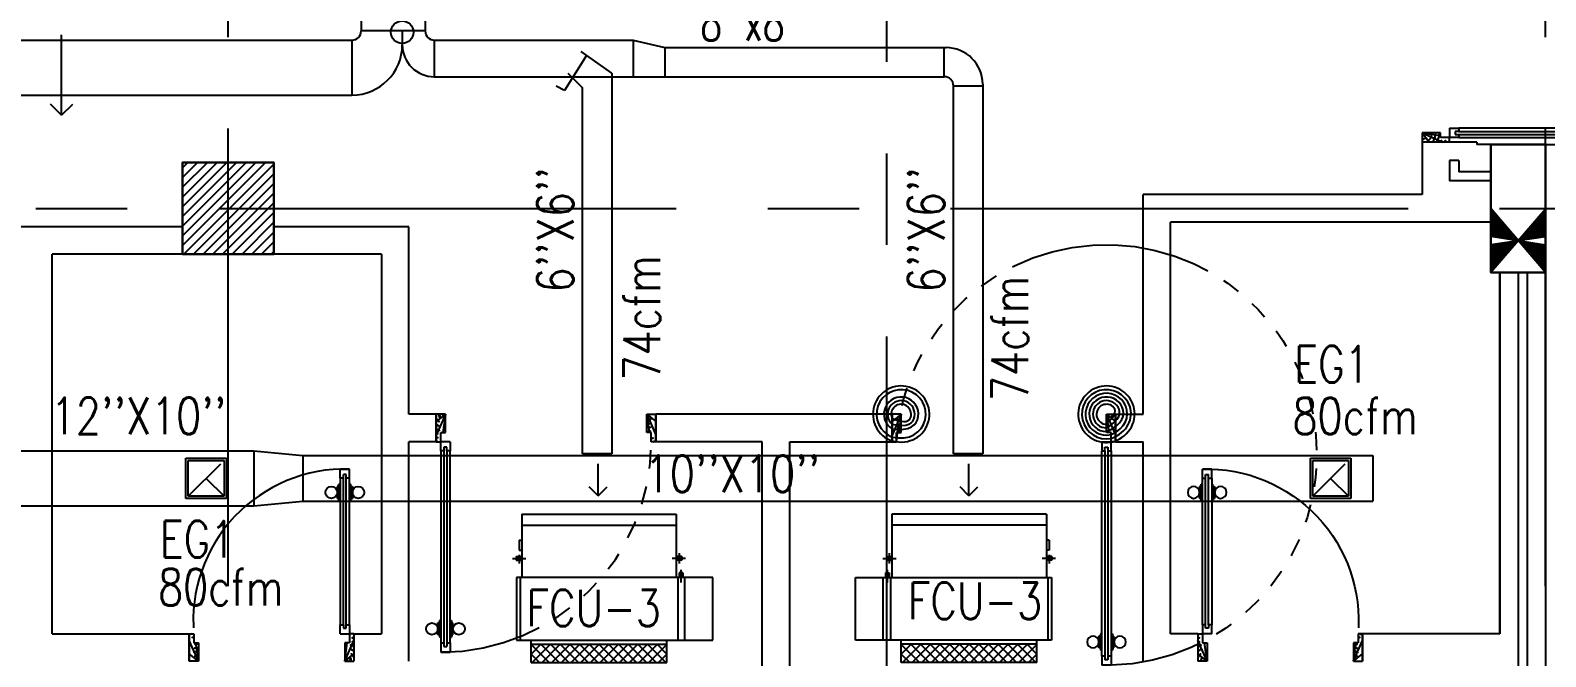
# Model space of a CAD drawing. Extents: x 417866029 to 417866302, y 43498040 to 43498122.
# Drawn here: x 417866064.45 to 417866072.73, y 43498051.44 to 43498054.86 of the extents above; entities that cross this region are included whole.
import ezdxf

# ---------------------------------------------------------------- set-up
doc = ezdxf.new("R2010")
doc.units = 0
doc.header["$MEASUREMENT"] = 0
doc.linetypes.add('CENTERX2', pattern=[4, 2.5, -0.5, 0.5, -0.5])
doc.linetypes.add('HIDDEN', pattern=[0.375, 0.25, -0.125])
doc.layers.get('0').update_dxf_attribs({"linetype": 'CONTINUOUS'})
for name, color, linetype in [('AXES', 11, 'CENTERX2'), ('COL', 7, 'CONTINUOUS'), ('DOOR', 9, 'CONTINUOUS'), ('DUCT', 6, 'CONTINUOUS'), ('EXDUCT', 10, 'CONTINUOUS'), ('FCU', 6, 'CONTINUOUS'), ('HAT', 11, 'CONTINUOUS'), ('INSUL', 9, 'CONTINUOUS'), ('M-EGU.', 2, 'CONTINUOUS'), ('M-TEXT', 2, 'CONTINUOUS'), ('ROOF', 7, 'CONTINUOUS'), ('WALL', 9, 'CONTINUOUS')]:
    doc.layers.add(name, color=color, linetype=linetype)
doc.styles.add('ROMANS', font='ROMANS.shx', dxfattribs={"width": 0.6})

# ---------------------------------------------------------------- blocks, each defined once
blk = doc.blocks.new('A$C07F05D95')
at = {"layer": 'DOOR', "color": 0, "linetype": 'ByBlock'}
for p, q in [((105.9308464371134, 1372.268581244367), (55.93084643711336, 1372.268581244367)), ((55.93084643711336, 1222.268581244367), (55.93084643711336, 1372.268581244367)), ((105.9308464371134, 1272.268581244367), (105.9308464371134, 1372.268581244367)), ((1227.930846437113, 1272.268581244367), (1227.930846437113, 1372.268581244367)), ((1227.930846437113, 1372.268581244367), (1277.930846437113, 1372.268581244367)), ((1277.930846437113, 1372.268581244367), (1277.930846437113, 1222.268581244367)), ((1277.930846437113, 1222.268581244367), (1277.930846437113, 1372.268581244367)), ((1277.930846437113, 1222.268581244367), (1277.930846437113, 1372.268581244367)), ((80.93084643711336, 1272.268581244367), (105.9308464371134, 1272.268581244367)), ((80.93084643711336, 1222.268581244367), (80.93084643711336, 1272.268581244367)), ((1252.930846437113, 1272.268581244367), (1227.930846437113, 1272.268581244367)), ((1252.930846437113, 1222.268581244367), (1252.930846437113, 1272.268581244367)), ((55.93084643711336, 1222.268581244367), (80.93084643711336, 1222.268581244367)), ((130.9308464371134, 1222.268581244367), (80.93084643711336, 1222.268581244367)), ((80.93084643711336, 1172.268581244367), (80.93084643711336, 1222.268581244367)), ((97.93084643711336, 1172.268581244367), (80.93084643711336, 1172.268581244367)), ((113.9308464371134, 1192.268581244367), (97.93084643711336, 1192.268581244367)), ((97.93084643711336, 1192.268581244367), (97.93084643711336, 1172.268581244367)), ((113.9308464371134, 1172.268581244367), (113.9308464371134, 1192.268581244367)), ((130.9308464371134, 1172.268581244367), (113.9308464371134, 1172.268581244367)), ((130.9308464371134, 1222.268581244367), (130.9308464371134, 1172.268581244367)), ((1277.930846437113, 1222.268581244367), (1252.930846437113, 1222.268581244367)), ((80.93084643711336, 172.6261240229651), (73.73084643707261, 172.6261240229651)), ((73.73084643707261, 172.6261240229651), (73.73084643707261, 82.62612402296509)), ((130.9308464371134, 172.6261240229651), (138.1308464371541, 172.6261240229651)), ((138.1308464371541, 172.6261240229651), (138.1308464371541, 82.62612402296509)), ((73.73084643707261, 160.0261240229593), (64.73084643707261, 160.0261240229593)), ((64.73084643707261, 95.22612402297091), (64.73084643707261, 160.0261240229593)), ((73.73084643707261, 95.22612402297091), (64.73084643707261, 95.22612402297091)), ((73.73084643707261, 95.22612402297091), (73.73084643707261, 160.0261240229593)), ((138.1308464371541, 160.0261240229593), (147.1308464371541, 160.0261240229593)), ((138.1308464371541, 95.22612402297091), (138.1308464371541, 160.0261240229593)), ((138.1308464371541, 95.22612402297091), (147.1308464371541, 95.22612402297091)), ((147.1308464371541, 95.22612402297091), (147.1308464371541, 160.0261240229593)), ((80.93084643711336, 82.62612402296509), (73.73084643707261, 82.62612402296509)), ((80.93084643711336, 50.26858124436694), (97.93084643708426, 50.26858124436694)), ((80.93084643711336, 50.26858124436694), (80.93084643711336, 0.268581244366942)), ((80.93084643711336, 0.268581244366942), (130.9308464371134, 0.268581244366942)), ((130.9308464371134, 0.268581244366942), (80.93084643711336, 0.268581244366942)), ((130.9308464371134, 0.268581244366942), (80.93084643711336, 0.268581244366942)), ((97.93084643708426, 50.26858124436694), (97.93084643708426, 30.26858124436694)), ((97.93084643711336, 30.26858124436694), (113.9308464371134, 30.26858124436694)), ((113.9308464371134, 50.26858124436694), (130.9308464371134, 50.26858124436694)), ((113.9308464371134, 50.26858124436694), (113.9308464371134, 30.26858124436694)), ((130.9308464371134, 82.62612402296509), (138.1308464371541, 82.62612402296509)), ((130.9308464371134, 50.26858124436694), (130.9308464365895, 0.2685812443378381))]:
    blk.add_line(p, q, dxfattribs=at)
at = {"layer": 'DOOR', "linetype": 'ByBlock'}
for p, q in [((55.93084643711336, 1372.268581244367), (55.93084643711336, 1222.268581244367)), ((80.93084643711336, 1172.268581244367), (80.93084643711336, 50.26858124436694)), ((97.93084643711336, 1172.268581244367), (97.93084643708426, 50.26858124436694)), ((113.9308464371134, 1172.268581244367), (113.9308464371134, 50.26858124436694)), ((130.9308464371134, 50.26858124436694), (130.9308464371134, 1172.268581244367))]:
    blk.add_line(p, q, dxfattribs=at)
at = {"layer": 'DOOR', "color": 9, "linetype": 'ByBlock'}
for p, q in [((105.9308464371134, 1372.268581244367), (55.93084643711336, 1332.122846928512)), ((105.9308464371134, 1372.268581244367), (55.93084643711336, 1258.558651251922)), ((105.9308464371134, 1372.268581244367), (92.57356039361912, 1272.268581244367)), ((1227.930846437113, 1372.268581244367), (1277.930846437113, 1332.122846928512)), ((1227.930846437113, 1372.268581244367), (1277.930846437113, 1258.558651251922)), ((1227.930846437113, 1372.268581244367), (1241.288132480608, 1272.268581244367))]:
    blk.add_line(p, q, dxfattribs=at)
at = {"layer": 'DOOR', "color": 0, "linetype": 'ByBlock'}
for centre in [(32.39990222209599, 127.6261240229651), (179.4617906520725, 127.6261240229651)]:
    blk.add_circle(centre, 32.39999999998526, dxfattribs=at)
at = {"layer": 'DOOR', "color": 9, "linetype": 'ByBlock'}
for centre, radius, start, end in [((105.9308464371134, 1372.268581244367), 54.40195781277725, 203.2073828919768, 270), ((105.9308464371134, 1372.268581244367), 34.40195781277725, 180, 270), ((105.9308464371134, 1372.268581244367), 14.40195781277725, 180, 270), ((1227.930846437113, 1372.268581244367), 14.40195781277725, 270, 0), ((1227.930846437113, 1372.268581244367), 34.40195781277725, 270, 0), ((1227.930846437113, 1372.268581244367), 54.40195781277725, 270, 336.7926171080232), ((105.9308464371134, 1372.268581244367), 74.40195781277725, 227.776426416831, 270), ((105.9308464371134, 1372.268581244367), 94.40195781277725, 238.0181880330829, 270), ((105.9308464371134, 1372.268581244367), 114.4019578127773, 244.083841882062, 257.3774258712913), ((105.9308464371134, 1372.268581244367), 134.4019578127773, 248.1598493930306, 259.2800236451594), ((1227.930846437113, 1372.268581244367), 74.40195781277725, 270, 312.223573583169), ((1227.930846437113, 1372.268581244367), 94.40195781277725, 270, 301.9818119669171), ((1227.930846437113, 1372.268581244367), 134.4019578127773, 280.7199763548406, 291.8401506069695), ((105.9308464371134, 1372.268581244367), 154.4019578127773, 251.1052885492919, 256.2857707775487), ((1227.930846437113, 1372.268581244367), 154.4019578127773, 283.7142292224514, 288.894711450708)]:
    blk.add_arc(centre, radius, start, end, dxfattribs=at)
at = {"layer": 'DOOR', "linetype": 'HIDDEN', "ltscale": 0.5}
blk.add_arc((105.9308464371061, 1149.314407758284), 1149.31775912019, 268.7536019025179, 3.639357611697154, dxfattribs=at)
blk = doc.blocks.new('DOOR90')
at = {"layer": 'DOOR', "color": 7, "linetype": 'ByBlock'}
for p, q in [((-150, 0), (0, 0)), ((-150, 0), (-150, -25)), ((0, -50), (-113.7099299924448, 0)), ((0, -50), (-40.1457343158545, 0)), ((0, -50), (0, 0)), ((-1000, -25), (-1050, -25)), ((-1050, -75), (-1050, -25)), ((-1050, -25), (-1050, -75)), ((-1000, -75), (-1050, -74.99999999947613)), ((-1000, -41.9999999999709), (-1020, -41.9999999999709)), ((-1020, -42), (-1020, -58)), ((-1000, -58), (-1020, -58)), ((-1000, -25), (-1000, -41.9999999999709)), ((-1000, -58), (-1000, -75)), ((-877.6424572214019, -17.79999999995925), (-967.6424572214019, -17.79999999995925)), ((-967.6424572214019, -25), (-967.6424572214019, -17.79999999995925)), ((-967.6424572214019, -75), (-967.6424572214019, -82.20000000004075)), ((-877.6424572214019, -82.20000000004075), (-967.6424572214019, -82.20000000004075)), ((-955.0424572214251, -8.799999999959255), (-890.2424572213786, -8.799999999959255)), ((-955.0424572214251, -17.79999999995925), (-955.0424572214251, -8.799999999959255)), ((-955.0424572214251, -17.79999999995925), (-890.2424572213786, -17.79999999995925)), ((-955.0424572214251, -82.20000000004075), (-890.2424572213786, -82.20000000004075)), ((-955.0424572214251, -82.20000000004075), (-955.0424572214251, -91.20000000004075)), ((-890.2424572213786, -17.79999999995925), (-890.2424572213786, -8.799999999959255)), ((-890.2424572213786, -82.20000000004075), (-890.2424572213786, -91.20000000004075)), ((-877.6424572214019, -25), (-877.6424572214019, -17.79999999995925)), ((-877.6424572214019, -75), (-877.6424572214019, -82.20000000004075)), ((-200, -25), (-150, -25)), ((-200, -42), (-200, -25)), ((-180, -42), (-200, -42)), ((-200, -58), (-180, -58)), ((-200, -75), (-200, -58)), ((-150, -75), (-200, -75)), ((-180, -58), (-180, -42)), ((-150, -25), (-100, -25)), ((-150, -75), (-150, -25)), ((-100, -25), (-100, -50)), ((0, -50), (-100, -36.64271395650576)), ((-100, -50), (0, -50)), ((-955.0424572214251, -91.20000000004075), (-890.2424572213786, -91.20000000004075)), ((-150, -875), (-100, -875)), ((-150, -900), (-150, -875)), ((-150, -900), (0, -900)), ((0, -900), (-150, -900)), ((0, -850), (-113.7099299924448, -900)), ((-100, -875), (-100, -850)), ((0, -850), (-100, -863.3572860434942)), ((-100, -850), (0, -850)), ((0, -850), (-40.1457343158545, -900)), ((0, -850), (0, -900))]:
    blk.add_line(p, q, dxfattribs=at)
at = {"layer": 'DOOR', "linetype": 'ByBlock'}
for p, q in [((-200, -25), (-1000, -25)), ((-200, -42), (-1000, -41.9999999999709)), ((-200, -58), (-1000, -58)), ((-1000, -75), (-200, -75))]:
    blk.add_line(p, q, dxfattribs=at)
at = {"layer": 'DOOR', "color": 7, "linetype": 'ByBlock'}
for centre in [(-922.6424572214019, 23.53094421501737), (-922.6424572214019, -123.5309442149592)]:
    blk.add_circle(centre, 32.39999999998526, dxfattribs=at)
for centre, radius, start, end in [((0, -50), 154.4019578127773, 161.1052885482714, 166.2857707768669), ((0, -50), 94.40195781277725, 148.0181880328085, 180), ((0, -50), 134.4019578127773, 158.159849394549, 169.2800236450682), ((0, -50), 114.4019578127773, 154.0838418822192, 167.37742587102), ((0, -50), 74.40195781277725, 137.7764264185456, 180), ((0, -50), 54.40195781277725, 113.2073828924446, 180), ((0, -50), 34.40195781277725, 90, 180), ((0, -50), 14.40195781277725, 90, 180), ((0, -850), 154.4019578127773, 193.7142292231331, 198.8947114517286), ((0, -850), 134.4019578127773, 190.7199763549318, 201.840150605451), ((0, -850), 94.40195781277725, 180, 211.9818119671915), ((0, -850), 74.40195781277725, 180, 222.2235735814543), ((0, -850), 54.40195781277725, 180, 246.7926171075554), ((0, -850), 34.40195781277725, 180, 270), ((0, -850), 14.40195781277725, 180, 270)]:
    blk.add_arc(centre, radius, start, end, dxfattribs=at)
at = {"layer": 'DOOR', "linetype": 'HIDDEN', "ltscale": 0.5}
blk.add_arc((-222.2222222220153, -49.99999999976717), 828.155208510499, 178.270116378131, 275.0030377036063, dxfattribs=at)
blk = doc.blocks.new('DOOR100')
at = {"layer": 'DOOR', "color": 7, "linetype": 'ByBlock'}
for p, q in [((-75.00000000011642, 1250), (-74.99999999959255, 1300.000000000029)), ((-75.00000000011642, 1300), (-25.00000000011642, 1300)), ((-25.00000000011642, 1300), (-75.00000000011642, 1300)), ((-58.00000000011642, 1250), (-75.00000000011642, 1250)), ((-58.00000000011642, 1250), (-58.00000000011642, 1270)), ((-42.00000000011642, 1270), (-58.00000000011642, 1270)), ((-42.00000000011642, 1250), (-42.00000000011642, 1270)), ((-25.00000000011642, 1250), (-42.00000000011642, 1250)), ((-25.00000000011642, 1250), (-25.00000000011642, 1300)), ((-91.20000000018626, 1205.042457221396), (-91.20000000018626, 1140.242457221408)), ((-82.20000000018626, 1205.042457221396), (-91.20000000018626, 1205.042457221396)), ((-82.20000000018626, 1127.642457221402), (-82.20000000018626, 1217.642457221402)), ((-75.00000000011642, 1217.642457221402), (-82.20000000018626, 1217.642457221402)), ((-82.20000000018626, 1205.042457221396), (-82.20000000018626, 1140.242457221408)), ((-25.00000000011642, 1217.642457221402), (-17.80000000004657, 1217.642457221402)), ((-17.80000000004657, 1127.642457221402), (-17.80000000004657, 1217.642457221402)), ((-17.80000000004657, 1205.042457221396), (-17.80000000004657, 1140.242457221408)), ((-17.80000000004657, 1205.042457221396), (-8.800000000046566, 1205.042457221396)), ((-8.800000000046566, 1205.042457221396), (-8.800000000046566, 1140.242457221408)), ((-82.20000000018626, 1140.242457221408), (-91.20000000018626, 1140.242457221408)), ((-75.00000000011642, 1127.642457221402), (-82.20000000018626, 1127.642457221402)), ((-25.00000000011642, 1127.642457221402), (-17.80000000004657, 1127.642457221402)), ((-17.80000000004657, 1140.242457221408), (-8.800000000046566, 1140.242457221408)), ((-75, 200), (-58, 200)), ((-75, 150), (-75, 200)), ((-58, 200), (-58, 180)), ((-58, 180), (-42, 180)), ((-42, 200), (-25, 200)), ((-42, 180), (-42, 200)), ((-25, 200), (-25, 150)), ((-1200, 0), (-1200, 150)), ((-1200, 150), (-1175, 150)), ((-1200, 150), (-1200, 0)), ((-1150, 0), (-1200, 113.7099299924448)), ((-1175, 150), (-1175, 100)), ((-1175, 100), (-1150, 100)), ((-1150, 0), (-1163.357286043465, 100)), ((-1150, 100), (-1150, 0)), ((-75, 150), (-25, 150)), ((-50, 0), (0, 113.7099299924448)), ((-50, 100), (-50, 0)), ((-50, 0), (-36.64271395653486, 100)), ((-25, 100), (-50, 100)), ((0, 150), (-25, 150)), ((-25, 150), (-25, 100)), ((0, 0), (0, 150)), ((0, 150), (0, 0)), ((-1150, 0), (-1200, 40.1457343158545)), ((-1150, 0), (-1200, 0)), ((-50, 0), (0, 40.1457343158545)), ((-50, 0), (0, 0))]:
    blk.add_line(p, q, dxfattribs=at)
at = {"layer": 'DOOR', "linetype": 'ByBlock'}
for p, q in [((-75.00000000011642, 1250), (-75, 200)), ((-58, 200), (-58.00000000011642, 1250)), ((-42, 200), (-42.00000000011642, 1250)), ((-25, 200), (-25.00000000011642, 1250))]:
    blk.add_line(p, q, dxfattribs=at)
at = {"layer": 'DOOR', "color": 7, "linetype": 'ByBlock'}
for centre in [(-123.5309442150756, 1172.642457221402), (23.53094421490096, 1172.642457221402)]:
    blk.add_circle(centre, 32.39999999998526, dxfattribs=at)
at = {"layer": 'DOOR', "linetype": 'HIDDEN', "ltscale": 0.5}
blk.add_arc((-24.99999999965075, 149.9999999994106), 1150.000000000618, 90, 179.9999999995831, dxfattribs=at)
at = {"layer": 'DOOR', "color": 7, "linetype": 'ByBlock'}
for centre, radius, start, end in [((-1150, 0), 154.4019578127773, 103.7142292212167, 108.8947114515936), ((-1150, 0), 134.4019578127773, 100.7199763555959, 111.8401506085482), ((-1150, 0), 94.40195781277725, 90, 121.981811965689), ((-50, 0), 94.40195781277725, 58.01818803431096, 90), ((-50, 0), 134.4019578127773, 68.15984939145177, 79.28002364440412), ((-50, 0), 114.4019578127773, 64.0838418833441, 77.3774258719247), ((-50, 0), 154.4019578127773, 71.10528854840643, 76.28577077878333), ((-1150, 0), 74.40195781277725, 90, 132.2235735847074), ((-1150, 0), 54.40195781277725, 90, 156.7926171089788), ((-1150, 0), 34.40195781277725, 90, 180), ((-1150, 0), 14.40195781277725, 90, 180), ((-50, 0), 74.40195781277725, 47.7764264152926, 90), ((-50, 0), 54.40195781277725, 23.20738289102122, 90), ((-50, 0), 34.40195781277725, 0, 90), ((-50, 0), 14.40195781277725, 0, 90)]:
    blk.add_arc(centre, radius, start, end, dxfattribs=at)
blk = doc.blocks.new('A$C49F1192B')
at = {"layer": 'DOOR', "color": 0, "linetype": 'ByBlock', "xscale": -1, "rotation": 270}
blk.add_blockref('DOOR100', (4.404137143865228e-05, 1200.000004766945), dxfattribs=at)
blk = doc.blocks.new('A$C272A55A0')
at = {"layer": 'DOOR', "color": 0, "linetype": 'ByBlock'}
for p, q in [((-0.0001203324354719371, 900.3541752648598), (-0.0001203324500238523, 1050.354175264831)), ((49.99987966756453, 1050.354175264918), (-0.0001203324354719371, 1050.354175264918)), ((49.99987966756453, 950.354175264918), (49.99987966756453, 1050.354175264918)), ((1749.999879667535, 950.354175264918), (1749.999879667535, 1050.354175264918)), ((1749.999879667535, 1050.354175264918), (1799.999879667535, 1050.354175264918)), ((1799.999879667535, 1050.354175264918), (1799.999879667535, 900.354175264918)), ((24.99987966756453, 950.354175264918), (49.99987966756453, 950.354175264918)), ((24.99987966756453, 900.354175264918), (24.99987966756453, 950.354175264918)), ((1774.999879667535, 950.354175264918), (1749.999879667535, 950.354175264918)), ((1774.999879667535, 900.354175264918), (1774.999879667535, 950.354175264918)), ((-0.0001203324354719371, 900.354175264918), (24.99987966756453, 900.354175264918)), ((74.99987966756453, 900.354175264918), (24.99987966756453, 900.354175264918)), ((24.99987966756453, 850.354175264918), (24.99987966756453, 900.354175264918)), ((41.99987966756453, 850.354175264918), (24.99987966756453, 850.354175264918)), ((57.99987966756453, 870.354175264918), (41.99987966756453, 870.354175264918)), ((41.99987966756453, 870.354175264918), (41.99987966756453, 850.354175264918)), ((57.99987966756453, 850.354175264918), (57.99987966756453, 870.354175264918)), ((74.99987966756453, 850.354175264918), (57.99987966756453, 850.354175264918)), ((74.99987966756453, 900.354175264918), (74.99987966756453, 850.354175264918)), ((1724.999879667535, 900.354175264918), (1774.999879667535, 900.354175264918)), ((1724.999879667535, 900.354175264918), (1724.999879667535, 850.354175264918)), ((1724.999879667535, 850.354175264918), (1741.999879667535, 850.354175264918)), ((1741.999879667535, 870.354175264918), (1757.999879667535, 870.354175264918)), ((1741.999879667535, 850.354175264918), (1741.999879667535, 870.354175264918)), ((1757.999879667535, 870.354175264918), (1757.999879667535, 850.354175264918)), ((1757.999879667535, 850.354175264918), (1774.999879667535, 850.354175264918)), ((1799.999879667535, 900.354175264918), (1774.999879667535, 900.354175264918)), ((1774.999879667535, 850.354175264918), (1774.999879667535, 900.354175264918)), ((1724.999879667535, 172.7117180435162), (1717.799879667495, 172.7117180435162)), ((1717.799879667495, 172.7117180435162), (1717.799879667495, 82.71171804351616)), ((1774.999879667535, 172.7117180435162), (1782.199879667576, 172.7117180435162)), ((1782.199879667576, 172.7117180435162), (1782.199879667576, 82.71171804351616)), ((1717.799879667495, 160.1117180435103), (1708.799879667495, 160.1117180435103)), ((1708.799879667495, 95.31171804352198), (1708.799879667495, 160.1117180435103)), ((1717.799879667495, 95.31171804352198), (1708.799879667495, 95.31171804352198)), ((1717.799879667495, 95.31171804352198), (1717.799879667495, 160.1117180435103)), ((1782.199879667576, 160.1117180435103), (1791.199879667576, 160.1117180435103)), ((1782.199879667576, 95.31171804352198), (1782.199879667576, 160.1117180435103)), ((1782.199879667576, 95.31171804352198), (1791.199879667576, 95.31171804352198)), ((1791.199879667576, 95.31171804352198), (1791.199879667576, 160.1117180435103)), ((24.99987966756453, 50.35417526491801), (41.99987966753542, 50.35417526491801)), ((24.99987966756453, 50.35417526491801), (24.99987966756453, 0.3541752649180125)), ((24.99987966756453, 0.3541752649180125), (74.99987966756453, 0.3541752649180125)), ((74.99987966756453, 0.3541752649180125), (24.99987966756453, 0.3541752649180125)), ((41.99987966753542, 50.35417526491801), (41.99987966753542, 30.35417526491801)), ((41.99987966756453, 30.35417526491801), (57.99987966756453, 30.35417526491801)), ((57.99987966756453, 50.35417526491801), (74.99987966756453, 50.35417526491801)), ((57.99987966756453, 50.35417526491801), (57.99987966756453, 30.35417526491801)), ((74.99987966756453, 50.35417526491801), (74.99987966704066, 0.3541752648889087)), ((1724.999879667535, 82.71171804351616), (1717.799879667495, 82.71171804351616)), ((1741.999879667535, 50.35417526491801), (1724.999879667535, 50.35417526491801)), ((1724.999879667535, 50.35417526491801), (1724.999879668059, 0.3541752648889087)), ((1774.999879667535, 0.3541752649180125), (1724.999879667535, 0.3541752649180125)), ((1724.999879667535, 0.3541752649180125), (1774.999879667535, 0.3541752649180125)), ((1741.999879667535, 50.35417526491801), (1741.999879667535, 30.35417526491801)), ((1757.999879667535, 30.35417526491801), (1741.999879667535, 30.35417526491801)), ((1774.999879667535, 50.35417526491801), (1757.999879667565, 50.35417526491801)), ((1757.999879667565, 50.35417526491801), (1757.999879667565, 30.35417526491801)), ((1774.999879667535, 82.71171804351616), (1782.199879667576, 82.71171804351616)), ((1774.999879667535, 50.35417526491801), (1774.999879667535, 0.3541752649180125))]:
    blk.add_line(p, q, dxfattribs=at)
at = {"layer": 'DOOR', "color": 9, "linetype": 'ByBlock'}
for p, q in [((49.99987966756453, 1050.354175264918), (-0.0001203324354719371, 1010.208440949064)), ((49.99987966756453, 1050.354175264918), (-0.0001203324354719371, 936.6442452724732)), ((49.99987966756453, 1050.354175264918), (36.64259362407029, 950.354175264918)), ((1749.999879667535, 1050.354175264918), (1799.999879667535, 1010.208440949064)), ((1749.999879667535, 1050.354175264918), (1799.999879667535, 936.6442452724732)), ((1749.999879667535, 1050.354175264918), (1763.35716571103, 950.354175264918))]:
    blk.add_line(p, q, dxfattribs=at)
at = {"layer": 'DOOR', "linetype": 'ByBlock'}
for p, q in [((24.99987966756453, 850.354175264918), (24.99987966756453, 50.35417526491801)), ((41.99987966756453, 850.354175264918), (41.99987966753542, 50.35417526491801)), ((57.99987966756453, 850.354175264918), (57.99987966756453, 50.35417526491801)), ((74.99987966756453, 50.35417526491801), (74.99987966756453, 850.354175264918)), ((1724.999879667535, 50.35417526491801), (1724.999879667535, 850.354175264918)), ((1741.999879667535, 850.354175264918), (1741.999879667535, 50.35417526491801)), ((1757.999879667535, 850.354175264918), (1757.999879667565, 50.35417526491801)), ((1774.999879667535, 850.354175264918), (1774.999879667535, 50.35417526491801))]:
    blk.add_line(p, q, dxfattribs=at)
at = {"layer": 'DOOR', "color": 0, "linetype": 'ByBlock'}
for centre in [(1676.468935452576, 127.7117180435162), (1823.530823882553, 127.7117180435162)]:
    blk.add_circle(centre, 32.39999999998526, dxfattribs=at)
at = {"layer": 'DOOR', "color": 9, "linetype": 'ByBlock'}
for centre, radius, start, end in [((49.99987966756453, 1050.354175264918), 54.40195781277725, 203.2073828919769, 270), ((49.99987966756453, 1050.354175264918), 74.40195781277725, 227.7764264168309, 270), ((49.99987966756453, 1050.354175264918), 34.40195781277725, 180, 270), ((49.99987966756453, 1050.354175264918), 14.40195781277725, 180, 270), ((1749.999879667535, 1050.354175264918), 14.40195781277725, 270, 0), ((1749.999879667535, 1050.354175264918), 34.40195781277725, 270, 0), ((1749.999879667535, 1050.354175264918), 54.40195781277725, 270, 336.7926171080232), ((1749.999879667535, 1050.354175264918), 74.40195781277725, 270, 312.2235735831691), ((49.99987966756453, 1050.354175264918), 94.40195781277725, 238.0181880330829, 270), ((49.99987966756453, 1050.354175264918), 114.4019578127773, 244.083841882062, 257.3774258712915), ((49.99987966756453, 1050.354175264918), 134.4019578127773, 248.1598493930308, 259.2800236451595), ((1749.999879667535, 1050.354175264918), 94.40195781277725, 270, 301.9818119669171), ((1749.999879667535, 1050.354175264918), 114.4019578127773, 282.6225741287084, 295.916158117938), ((1749.999879667535, 1050.354175264918), 134.4019578127773, 280.7199763548405, 291.8401506069692), ((49.99987966756453, 1050.354175264918), 154.4019578127773, 251.1052885492919, 256.2857707775486), ((1749.999879667535, 1050.354175264918), 154.4019578127773, 283.7142292224514, 288.8947114507081)]:
    blk.add_arc(centre, radius, start, end, dxfattribs=at)
at = {"layer": 'DOOR', "linetype": 'HIDDEN', "ltscale": 0.5}
for centre, radius, start, end in [((49.99987966756453, 851.395841931575), 851.4087845464003, 268.3173765331032, 3.296482377102192), ((1749.999879667521, 851.3958419315459), 851.4087845463584, 176.7035176228957, 271.6826234668978)]:
    blk.add_arc(centre, radius, start, end, dxfattribs=at)
at = {"layer": 'WALL', "linetype": 'ByBlock'}
blk.add_line((1799.999879667565, 900.3541752650344), (1799.99987966755, 1050.354175265005), dxfattribs=at)
blk = doc.blocks.new('*X42')
at = {"color": 0}
for p, q in [((16890.47746209932, -2466.570672882412), (16943.4517006644, -2413.596434317336)), ((16890.47746209932, -2519.603681471403), (16990.47746209933, -2419.603681471401)), ((16990.47746209933, -2565.49912589376), (16890.47746209932, -2465.499125893757)), ((16890.47746209932, -2572.636690060394), (16990.47746209933, -2472.636690060392)), ((16990.47746209933, -2512.466117304769), (16891.6077791119, -2413.596434317336)), ((16990.47746209933, -2459.433108715778), (16944.64078770089, -2413.596434317336)), ((16990.47746209933, -2618.532134482751), (16890.47746209932, -2518.532134482748)), ((16890.47746209932, -2625.669698649385), (16990.47746209933, -2525.669698649383)), ((16990.47746209933, -2671.565143071742), (16890.47746209932, -2571.565143071739)), ((16890.47746209932, -2678.702707238376), (16990.47746209933, -2578.702707238374)), ((16990.47746209933, -2724.598151660733), (16890.47746209932, -2624.59815166073)), ((16890.47746209932, -2731.735715827367), (16990.47746209933, -2631.735715827365)), ((16990.47746209933, -2777.631160249724), (16890.47746209932, -2677.631160249721)), ((16890.47746209932, -2784.768724416358), (16990.47746209933, -2684.768724416357)), ((16990.47746209933, -2830.664168838715), (16890.47746209932, -2730.664168838713)), ((16890.47746209932, -2837.801733005349), (16990.47746209933, -2737.801733005348)), ((16990.47746209933, -2883.697177427706), (16890.47746209932, -2783.697177427704)), ((16890.47746209932, -2890.83474159434), (16990.47746209933, -2790.834741594339)), ((16990.47746209933, -2936.730186016697), (16890.47746209932, -2836.730186016694)), ((16890.47746209932, -2943.867750183331), (16990.47746209933, -2843.86775018333)), ((16990.47746209933, -2989.763194605689), (16890.47746209932, -2889.763194605686)), ((16890.47746209932, -2996.900758772323), (16990.47746209933, -2896.900758772321)), ((16990.47746209933, -3042.796203194679), (16890.47746209932, -2942.796203194677)), ((16890.47746209932, -3049.933767361314), (16990.47746209933, -2949.933767361312)), ((16990.47746209933, -3095.82921178367), (16890.47746209932, -2995.829211783668)), ((16890.47746209932, -3102.966775950305), (16990.47746209933, -3002.966775950303)), ((16990.47746209933, -3148.862220372662), (16890.47746209932, -3048.862220372659)), ((16891.53081232129, -3154.946434317336), (16990.47746209933, -3055.999784539294)), ((16943.52866745501, -3154.946434317336), (16890.47746209932, -3101.89522896165)), ((16944.56382091028, -3154.946434317336), (16990.47746209933, -3109.032793128285))]:
    blk.add_line(p, q, dxfattribs=at)
blk = doc.blocks.new('WHE06')
at = {"color": 3}
for p, q in [((688.9750000238419, 621.5), (346.0749999880791, 621.5)), ((346.0749999880791, 621.5), (346.0749999880791, 469.1000000014901)), ((688.9750000238419, 469.1000000014901), (688.9750000238419, 621.5)), ((60.32499998807907, -422.25), (60.32499998807907, 422.25)), ((212.2971614003181, 437.25), (269.0589052438736, 437.25)), ((232.1000000238419, 452.25), (232.1000000238419, 422.25)), ((232.1000000238419, 452.25), (252.1000000238419, 452.25)), ((242.1000000238419, 472.1842434704304), (242.1000000238419, 399.4801759719849)), ((252.1000000238419, 452.25), (252.1000000238419, 422.25)), ((304.9940044879913, 447.6499999985099), (373.2827185988426, 447.6499999985099)), ((321.0749999880791, 457.6499999985099), (321.0749999880791, 437.6499999985099)), ((321.0749999880791, 457.6499999985099), (346.0749999880791, 457.6499999985099)), ((321.0749999880791, 437.6499999985099), (346.0749999880791, 437.6499999985099)), ((346.0749999880791, 430.4178223386407), (688.9750000238419, 430.4178223386407)), ((811.1999999880791, 370.6749999970198), (688.9750000238419, 370.6749999970198)), ((711.1999999880791, -370.6749999970198), (711.1999999880791, 370.6749999970198)), ((811.1999999880791, -370.6749999970198), (811.1999999880791, 370.6749999970198)), ((242.1000000238419, -472.1842434704304), (242.1000000238419, -399.4801759719849)), ((811.1999999880791, -370.6749999970198), (688.9750000238419, -370.6749999970198)), ((141.6357128024101, -437.25), (141.6357128024101, -422.25)), ((141.6357128024101, -437.25), (196.5700032711029, -437.25)), ((196.5700032711029, -437.25), (196.5700032711029, -422.25)), ((221.3790392279625, -437.25), (269.0589052438736, -437.25)), ((232.1000000238419, -452.25), (232.1000000238419, -422.25)), ((232.1000000238419, -452.25), (252.1000000238419, -452.25)), ((252.1000000238419, -452.25), (252.1000000238419, -422.25)), ((346.0749999880791, -430.4178223386407), (688.9750000238419, -430.4178223386407))]:
    blk.add_line(p, q, dxfattribs=at)
at = {"color": 6}
for p, q in [((0, -422.25), (0, 422.25)), ((0, 422.25), (346.0749999880791, 422.25)), ((346.0749999880791, 469.1000000014901), (346.0749999880791, -450.8250000029802)), ((688.9750000238419, 469.1000000014901), (346.0749999880791, 469.1000000014901)), ((688.9750000238419, -450.8250000029802), (688.9750000238419, 469.1000000014901)), ((0, -422.25), (346.0749999880791, -422.25)), ((346.0749999880791, -450.8250000029802), (688.9750000238419, -450.8250000029802))]:
    blk.add_line(p, q, dxfattribs=at)
at = {"color": 11}
blk.add_blockref('*X42', (-16179.27746212482, 2784.271434314549), dxfattribs=at)
blk = doc.blocks.new('*X110')
at = {"color": 0}
for p, q in [((49339.2220864853, 125494.6224202765), (49794.33364002049, 125949.7339738117)), ((49339.2220864853, 125547.6554288655), (49741.3006314315, 125949.7339738117)), ((49339.22208648529, 125600.6884374544), (49688.26762284251, 125949.7339738117)), ((49339.22208648529, 125653.7214460434), (49635.23461425352, 125949.7339738117)), ((49339.22208648529, 125706.7544546324), (49582.20160566453, 125949.7339738117)), ((49339.22208648529, 125759.7874632214), (49529.16859707554, 125949.7339738117)), ((49339.22208648529, 125812.8204718104), (49476.13558848655, 125949.7339738117)), ((49339.22208648528, 125865.8534803994), (49423.10257989755, 125949.7339738117)), ((49339.22208648528, 125918.8864889884), (49370.06957130857, 125949.7339738117)), ((49347.36664860949, 125449.7339738117), (49839.22208648522, 125941.5894116874)), ((49400.39965719848, 125449.7339738117), (49839.22208648522, 125888.5564030984)), ((49453.43266578747, 125449.7339738117), (49839.22208648522, 125835.5233945094)), ((49506.46567437646, 125449.7339738117), (49839.22208648523, 125782.4903859204)), ((49559.49868296545, 125449.7339738117), (49839.22208648523, 125729.4573773314)), ((49612.53169155444, 125449.7339738117), (49839.22208648524, 125676.4243687425)), ((49665.56470014343, 125449.7339738117), (49839.22208648524, 125623.3913601535)), ((49718.59770873242, 125449.7339738117), (49839.22208648524, 125570.3583515645)), ((49771.63071732142, 125449.7339738117), (49839.22208648524, 125517.3253429755)), ((49824.6637259104, 125449.7339738117), (49839.22208648524, 125464.2923343865))]:
    blk.add_line(p, q, dxfattribs=at)
blk = doc.blocks.new('COL50')
at = {"layer": 'COL'}
blk.add_lwpolyline([(-249.9999999999709, 250), (-249.9999999999418, -250), (250, -250), (249.9999999999709, 250)], close=True, dxfattribs=at)
blk = doc.blocks.new('C11')
at = {"layer": 'HAT'}
h = blk.add_hatch(dxfattribs=at)
h.set_pattern_fill('ANSI31', color=256, scale=300, style=0)
h.set_pattern_definition([(45, (-248556.1822811713, -75061.0053373936), (-26.51650429449553, 26.51650429449553), [])])
h.paths.add_polyline_path([(300.0000000000291, 700), (-2.91038304567337e-11, 700), (0, 349.9999999998981), (300.0000000000291, 349.9999999998981)])
h.paths.add_polyline_path([(300, 349.9999999998981), (-2.91038304567337e-11, 349.9999999998981), (-2.91038304567337e-11, 0), (300.0000000000291, 0)])
at = {"layer": 'COL'}
blk.add_lwpolyline([(300.0000000000291, 700), (299.9999999999709, 0), (0, 0), (0, 700)], close=True, dxfattribs=at)

msp = doc.modelspace()

# ---------------------------------------------------------------- linework, layer by layer
at = {"layer": 'AXES'}
for p, q in [((417866065.5336888, 43498039.82212118), (417866065.5336888, 43498118.29959311)), ((417866072.7336888, 43498039.82212118), (417866072.7336888, 43498117.95885224)), ((417866069.1336889, 43498046.68641482), (417866069.1336889, 43498105.50641482)), ((417866029.482244, 43498053.88641482), (417866098.5736889, 43498053.88641482))]:
    msp.add_line(p, q, dxfattribs=at)
at = {"layer": 'COL'}
msp.add_lwpolyline([(417866065.2836888, 43498054.13641483), (417866065.7836888, 43498054.13641483), (417866065.7836888, 43498053.63641483), (417866065.2836888, 43498053.63641483)], close=True, dxfattribs=at)
at = {"layer": 'DUCT', "linetype": 'ByBlock'}
for p, q in [((417866066.6103638, 43498068.50450266), (417866066.6103638, 43498054.855907)), ((417866066.2603639, 43498057.66537081), (417866066.2603639, 43498054.855907)), ((417866043.4978051, 43498054.805907), (417866066.2103639, 43498054.805907)), ((417866066.2103639, 43498054.805907), (417866066.2103639, 43498054.505907)), ((417866066.6103638, 43498054.855907), (417866066.2603639, 43498054.855907)), ((417866066.4853638, 43498054.855907), (417866066.4853638, 43498054.780907)), ((417866066.6603639, 43498054.805907), (417866067.7478417, 43498054.805907)), ((417866066.6603639, 43498054.805907), (417866066.6603639, 43498054.605907)), ((417866067.7478417, 43498054.805907), (417866067.7478417, 43498054.605907)), ((417866067.7478417, 43498054.805907), (417866067.9197948, 43498054.76490699)), ((417866067.9197948, 43498054.76490699), (417866069.457203, 43498054.76490699)), ((417866067.9197948, 43498054.76490699), (417866067.9197948, 43498054.605907)), ((417866069.447203, 43498054.605907), (417866069.447203, 43498054.76490699)), ((417866066.6603639, 43498054.605907), (417866069.447203, 43498054.605907)), ((417866069.4972031, 43498052.54547825), (417866069.4972031, 43498054.555907)), ((417866069.4972031, 43498054.555907), (417866069.6572031, 43498054.555907)), ((417866069.6572031, 43498054.564907), (417866069.6572031, 43498052.54547825)), ((417866057.8628097, 43498054.505907), (417866066.2103639, 43498054.505907))]:
    msp.add_line(p, q, dxfattribs=at)
at = {"layer": 'DUCT'}
for p, q in [((417866067.4919878, 43498054.72266425), (417866067.3718419, 43498054.53119579)), ((417866067.6304927, 43498054.625682), (417866067.4625553, 43498054.74327309)), ((417866067.3904928, 43498054.625682), (417866067.4704928, 43498054.54568201)), ((417866067.6304927, 43498054.625682), (417866067.6304927, 43498052.54547825)), ((417866067.3718419, 43498054.53119579), (417866067.3266884, 43498054.55421419)), ((417866067.4704928, 43498052.54547825), (417866067.4704928, 43498054.54568201)), ((417866067.3718419, 43498054.53119579), (417866067.3718419, 43498054.53119579)), ((417866067.6304927, 43498052.54547825), (417866067.4704928, 43498052.54547825)), ((417866069.6572031, 43498052.54547825), (417866069.4972031, 43498052.54547825))]:
    msp.add_line(p, q, dxfattribs=at)
at = {"layer": 'DUCT', "linetype": 'ByBlock'}
msp.add_circle((417866066.4848245, 43498054.84976666), 0.06176798455929384, dxfattribs=at)
for centre, radius, start, end in [((417866066.2103639, 43498054.855907), 0.05, 270, 0), ((417866066.6603639, 43498054.855907), 0.05, 180, 270), ((417866066.2103639, 43498054.780907), 0.275, 270, 0), ((417866066.6603639, 43498054.780907), 0.175, 180, 270), ((417866069.457203, 43498054.564907), 0.2, 0, 90), ((417866069.447203, 43498054.555907), 0.05, 0, 90)]:
    msp.add_arc(centre, radius, start, end, dxfattribs=at)
at = {"layer": 'EXDUCT', "linetype": 'ByBlock'}
for p, q in [((417866061.7388293, 43498052.56080399), (417866065.6737133, 43498052.56080399)), ((417866065.6737133, 43498052.56080399), (417866065.6737133, 43498052.26080398)), ((417866065.6737133, 43498052.56080399), (417866065.9421299, 43498052.53580399)), ((417866065.9421299, 43498052.53580399), (417866071.7888415, 43498052.53580399)), ((417866065.9421299, 43498052.53580399), (417866065.9421299, 43498052.28580399)), ((417866071.7888415, 43498052.53580399), (417866071.7888415, 43498052.28580399)), ((417866061.7388293, 43498052.26080398), (417866065.6737133, 43498052.26080398)), ((417866065.6737133, 43498052.26080398), (417866065.9421299, 43498052.28580399)), ((417866065.9421299, 43498052.28580399), (417866071.7888415, 43498052.28580399))]:
    msp.add_line(p, q, dxfattribs=at)
at = {"layer": 'INSUL'}
for p, q in [((417866072.2586888, 43498054.14891609), (417866072.2086889, 43498054.14891577)), ((417866072.2086889, 43498054.14891577), (417866072.2086889, 43498054.03641482)), ((417866072.2586888, 43498054.14891609), (417866072.2586888, 43498054.08641482)), ((417866072.4336888, 43498054.08641482), (417866072.2586888, 43498054.08641482)), ((417866072.4336888, 43498054.03641482), (417866072.2086889, 43498054.03641482)), ((417866072.5836889, 43498053.53641482), (417866072.5836889, 43498046.93641482)), ((417866072.6336888, 43498053.53641482), (417866072.6336888, 43498046.93641482))]:
    msp.add_line(p, q, dxfattribs=at)
at = {"layer": 'M-EGU.'}
for p, q in [((417866064.6231989, 43498054.39521482), (417866064.6231989, 43498054.83402248)), ((417866064.6231989, 43498054.39521482), (417866064.5621049, 43498054.45630885)), ((417866064.6231989, 43498054.39521482), (417866064.6842929, 43498054.45630885)), ((417866065.3159984, 43498052.31326798), (417866065.3159984, 43498052.50833999)), ((417866065.3159984, 43498052.50833999), (417866065.5110704, 43498052.50833999)), ((417866065.5110704, 43498052.50833999), (417866065.5110704, 43498052.31326798)), ((417866067.5554966, 43498052.31605724), (417866067.5554966, 43498052.49009)), ((417866069.5822069, 43498052.31605724), (417866069.5822069, 43498052.49009)), ((417866071.4611529, 43498052.31326798), (417866071.4611529, 43498052.50833999)), ((417866071.4611529, 43498052.50833999), (417866071.6562248, 43498052.50833999)), ((417866071.6562248, 43498052.50833999), (417866071.6562248, 43498052.31326798)), ((417866065.5110704, 43498052.31326798), (417866065.3159984, 43498052.31326798)), ((417866067.5554966, 43498052.31605724), (417866067.5066214, 43498052.36493246)), ((417866067.5554966, 43498052.31605724), (417866067.6043718, 43498052.36493246)), ((417866069.5822069, 43498052.31605724), (417866069.5333317, 43498052.36493246)), ((417866069.5822069, 43498052.31605724), (417866069.6310821, 43498052.36493246)), ((417866071.6562248, 43498052.31326798), (417866071.4611529, 43498052.31326798))]:
    msp.add_line(p, q, dxfattribs=at)
at = {"layer": 'M-EGU.', "linetype": 'HIDDEN'}
for p, q in [((417866065.3031984, 43498052.30046798), (417866065.3031984, 43498052.52113999)), ((417866065.3031984, 43498052.52113999), (417866065.5238704, 43498052.52113999)), ((417866065.3159984, 43498052.31326798), (417866065.5110704, 43498052.50833999)), ((417866065.5238704, 43498052.52113999), (417866065.5238704, 43498052.30046798)), ((417866071.4483528, 43498052.30046798), (417866071.4483528, 43498052.52113999)), ((417866071.4483528, 43498052.52113999), (417866071.6690248, 43498052.52113999)), ((417866071.4611529, 43498052.31326798), (417866071.6562248, 43498052.50833999)), ((417866071.6690248, 43498052.52113999), (417866071.6690248, 43498052.30046798)), ((417866065.5238704, 43498052.30046798), (417866065.3031984, 43498052.30046798)), ((417866071.6690248, 43498052.30046798), (417866071.4483528, 43498052.30046798))]:
    msp.add_line(p, q, dxfattribs=at)
at = {"layer": 'M-EGU.', "linetype": 'ByBlock'}
for p, q in [((417866065.4135344, 43498052.41080399), (417866065.5110704, 43498052.31326798)), ((417866071.5586888, 43498052.41080399), (417866071.6562248, 43498052.31326798))]:
    msp.add_line(p, q, dxfattribs=at)
at = {"layer": 'ROOF'}
msp.add_line((417866072.7336888, 43498054.23641482), (417866079.2586888, 43498054.23641482), dxfattribs=at)
at = {"layer": 'WALL'}
for p, q in [((417866072.3586888, 43498054.24891672), (417866072.0586888, 43498054.24891482)), ((417866072.0586888, 43498054.24891482), (417866072.0586888, 43498053.96141482)), ((417866072.3586888, 43498054.24891672), (417866072.3586888, 43498054.23641482)), ((417866072.4836888, 43498054.23641482), (417866072.3586888, 43498054.23641482)), ((417866070.5336888, 43498052.76141482), (417866070.5336888, 43498053.96141482)), ((417866072.0586888, 43498053.96141482), (417866070.5336888, 43498053.96141482)), ((417866070.6836888, 43498051.56141482), (417866070.6836888, 43498053.81141482)), ((417866072.4336888, 43498053.81141482), (417866070.6836888, 43498053.81141482)), ((417866065.2836888, 43498053.78641482), (417866062.4711888, 43498053.78641482)), ((417866066.5211889, 43498053.78641482), (417866065.7836888, 43498053.78641482)), ((417866066.5211889, 43498052.76141482), (417866066.5211889, 43498053.78641482)), ((417866065.2836888, 43498053.63641482), (417866064.5711888, 43498053.63641482)), ((417866064.5711888, 43498051.56141482), (417866064.5711888, 43498053.63641482)), ((417866066.3711888, 43498053.63641482), (417866065.7836888, 43498053.63641482)), ((417866066.3711888, 43498053.63641482), (417866066.3711888, 43498051.56141482)), ((417866072.4836888, 43498053.53641482), (417866072.4836888, 43498051.56141482)), ((417866072.4836888, 43498051.56141482), (417866072.4836888, 43498053.53641482)), ((417866072.7336888, 43498053.53641482), (417866072.7336888, 43498046.93641482)), ((417866066.6711888, 43498052.76141482), (417866066.5211889, 43498052.76141482)), ((417866066.6711888, 43498052.61141482), (417866066.6711888, 43498052.76141482)), ((417866067.8711888, 43498052.61141482), (417866067.8711888, 43498052.76141482)), ((417866069.1616888, 43498052.76141482), (417866067.8711888, 43498052.76141482)), ((417866069.1616888, 43498052.61141482), (417866069.1616888, 43498052.76141482)), ((417866070.3836888, 43498052.61141482), (417866070.3836888, 43498052.76141482)), ((417866070.3836888, 43498052.76141482), (417866070.5336888, 43498052.76141482)), ((417866066.5211889, 43498051.41141482), (417866066.5211889, 43498052.61141482)), ((417866066.6711888, 43498052.61141482), (417866066.5211889, 43498052.61141482)), ((417866068.4524388, 43498052.61141482), (417866067.8711888, 43498052.61141482)), ((417866068.4524388, 43498046.93641482), (417866068.4524388, 43498052.61141482)), ((417866068.6024388, 43498052.61141482), (417866069.1616888, 43498052.61141482)), ((417866068.6024388, 43498046.93641482), (417866068.6024388, 43498052.61141482)), ((417866070.3836888, 43498052.61141482), (417866070.5336888, 43498052.61141482)), ((417866070.5336888, 43498051.41141482), (417866070.5336888, 43498052.61141482)), ((417866064.5711888, 43498051.56141482), (417866065.3211898, 43498051.56141482)), ((417866065.3211898, 43498051.56141482), (417866065.3211888, 43498051.41141482)), ((417866066.2211898, 43498051.56141482), (417866066.2211888, 43498051.41141482)), ((417866066.2211898, 43498051.56141482), (417866066.3711888, 43498051.56141482)), ((417866070.8336879, 43498051.56141482), (417866070.6836888, 43498051.56141482)), ((417866070.8336879, 43498051.56141482), (417866070.8336889, 43498051.41141482)), ((417866071.7336879, 43498051.56141482), (417866071.7336888, 43498051.41141482)), ((417866072.4836888, 43498051.56141482), (417866071.7336879, 43498051.56141482))]:
    msp.add_line(p, q, dxfattribs=at)
at = {"layer": 'WALL', "linetype": 'ByBlock', "ltscale": 0.3}
for points in [[(417866072.4336888, 43498053.53641482), (417866072.7336888, 43498053.53641482), (417866072.7336888, 43498054.23641482), (417866072.4336888, 43498054.23641482)], [(417866065.2836888, 43498053.63641482), (417866065.7836888, 43498053.63641482), (417866065.7836888, 43498054.13641482), (417866065.2836888, 43498054.13641482)]]:
    msp.add_lwpolyline(points, close=True, dxfattribs=at)

# ---------------------------------------------------------------- block references
at = {"layer": 'COL', "xscale": 0.0009999871253967285, "yscale": 0.001000002026557922, "zscale": 0.001}
msp.add_blockref('COL50', (417866065.5336888, 43498053.88641483), dxfattribs=at)
at = {"layer": 'DOOR', "color": 0, "linetype": 'ByBlock', "yscale": 0.001000002026557922, "zscale": 0.001}
for name, p, xscale, rotation in [('A$C272A55A0', (417866073.109043, 43498054.24891684), 0.001000002026557922, 90), ('DOOR90', (417866066.2211888, 43498051.41141482), 0.001000002026557922, 270), ('DOOR90', (417866070.8336889, 43498051.41141482), -0.001000002026557922, 90)]:
    msp.add_blockref(name, p, dxfattribs=dict(at, xscale=xscale, rotation=rotation))
at = {"layer": 'DOOR', "color": 0, "linetype": 'ByBlock', "xscale": -0.0009999871253967285, "yscale": 0.001000002026557922, "zscale": 0.001}
msp.add_blockref('A$C07F05D95', (417866070.4396197, 43498051.38914624), dxfattribs=at)
at = {"layer": 'DOOR', "color": 0, "xscale": -0.001000002026557922, "yscale": 0.001000002026557922, "zscale": 0.001, "rotation": 90}
msp.add_blockref('A$C49F1192B', (417866067.8711888, 43498052.76141486), dxfattribs=at)
at = {"layer": 'FCU', "linetype": 'ByBlock', "yscale": 0.001000002026557922, "zscale": 0.001}
for p, xscale, rotation in [((417866067.5604935, 43498052.21517824), 0.001000002026557922, 270), ((417866069.5832477, 43498052.21517824), -0.001000002026557922, 90)]:
    msp.add_blockref('WHE06', p, dxfattribs=dict(at, xscale=xscale, rotation=rotation))
at = {"layer": 'HAT', "xscale": 0.0009999871253967285, "yscale": 0.001000002026557922, "zscale": 0.001}
for name, p in [('C11', (417866072.4336889, 43498053.53641482)), ('*X110', (417866015.9444668, 43497928.18668085))]:
    msp.add_blockref(name, p, dxfattribs=at)

# ---------------------------------------------------------------- texts
at = {"layer": 'M-TEXT', "style": 'ROMANS'}
for s, width, p in [(" 8''x8''", 0.7, (417866068.0170507, 43498054.80420512)), ('EG1', 0.8, (417866071.3599817, 43498052.93451332)), ("12''X10''", 0.8, (417866064.5641305, 43498052.65219595)), ('80cfm', 0.8, (417866071.3500701, 43498052.65172575)), ("10''X10''", 0.8, (417866067.8095062, 43498052.33638877)), ('EG1', 0.8, (417866065.1603249, 43498051.97821637)), ('80cfm', 0.8, (417866065.1504133, 43498051.71645234)), ('FCU-3', 0.8, (417866069.2483205, 43498051.64174814)), ('FCU-3', 0.8, (417866067.1644726, 43498051.60247104))]:
    msp.add_text(s, height=0.2, dxfattribs=dict(at, width=width)).set_placement(p)
at = {"layer": 'M-TEXT', "style": 'ROMANS', "width": 0.8}
for s, p in [("6''X6''", (417866067.421762, 43498053.42609982)), ("6''X6''", (417866069.4484724, 43498053.42609982)), ('74cfm', (417866067.8951842, 43498052.94536863)), ('74cfm', (417866069.9058313, 43498052.83303859))]:
    msp.add_text(s, height=0.2, rotation=90, dxfattribs=at).set_placement(p)

doc.saveas('drawing.dxf')
